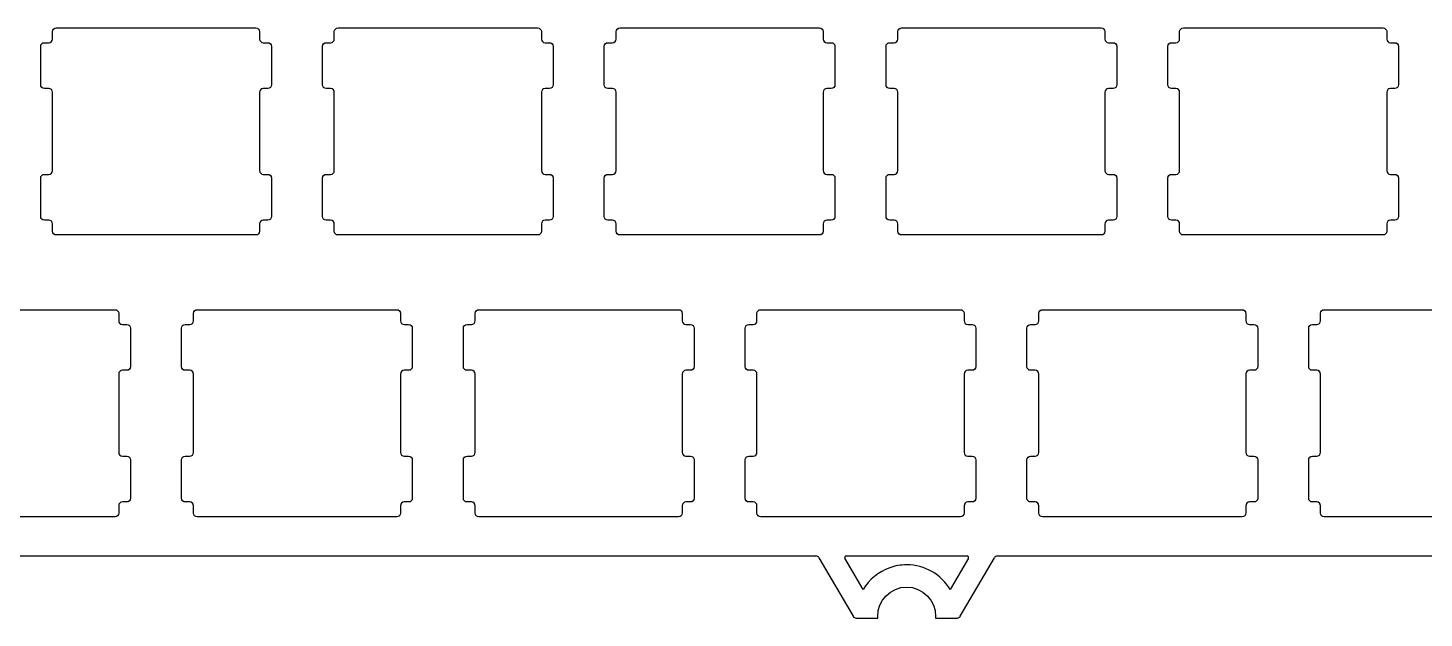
# Model space of a CAD drawing. Header units: millimetres. Extents: x -251 to 35, y -191 to -88.
# Drawn here: x -202 to -107.6, y -191.4 to -151.5 of the extents above; entities that cross this region are included whole.
import ezdxf

# ---------------------------------------------------------------- set-up
doc = ezdxf.new("R2010")
doc.units = ezdxf.units.MM
doc.layers.get('0').update_dxf_attribs({"linetype": 'CONTINUOUS'})

msp = doc.modelspace()

# ---------------------------------------------------------------- linework, layer by layer
for p, q in [((-200.374, -152.254), (-200.374, -151.755)), ((-200.124, -151.505), (-186.625, -151.505)), ((-186.375, -151.755), (-186.375, -152.254)), ((-181.324, -152.254), (-181.324, -151.755)), ((-181.074, -151.505), (-167.575, -151.505)), ((-167.325, -151.755), (-167.325, -152.254)), ((-162.274, -152.254), (-162.274, -151.755)), ((-162.024, -151.505), (-148.525, -151.505)), ((-148.275, -151.755), (-148.275, -152.254)), ((-143.224, -152.254), (-143.224, -151.755)), ((-142.974, -151.505), (-129.475, -151.505)), ((-129.225, -151.755), (-129.225, -152.254)), ((-124.174, -152.254), (-124.174, -151.755)), ((-123.924, -151.505), (-110.425, -151.505)), ((-110.175, -151.755), (-110.175, -152.254)), ((-201.175, -155.354), (-201.175, -152.754)), ((-200.925, -152.504), (-200.624, -152.504)), ((-186.125, -152.504), (-185.825, -152.504)), ((-185.575, -152.754), (-185.575, -155.354)), ((-182.125, -155.354), (-182.125, -152.754)), ((-181.875, -152.504), (-181.574, -152.504)), ((-167.075, -152.504), (-166.775, -152.504)), ((-166.525, -152.754), (-166.525, -155.354)), ((-163.075, -155.354), (-163.075, -152.754)), ((-162.825, -152.504), (-162.524, -152.504)), ((-148.025, -152.504), (-147.725, -152.504)), ((-147.475, -152.754), (-147.475, -155.354)), ((-144.025, -155.354), (-144.025, -152.754)), ((-143.775, -152.504), (-143.474, -152.504)), ((-128.975, -152.504), (-128.675, -152.504)), ((-128.425, -152.754), (-128.425, -155.354)), ((-124.975, -155.354), (-124.975, -152.754)), ((-124.725, -152.504), (-124.424, -152.504)), ((-109.925, -152.504), (-109.625, -152.504)), ((-109.375, -152.754), (-109.375, -155.354)), ((-200.624, -155.604), (-200.925, -155.604)), ((-185.825, -155.604), (-186.125, -155.604)), ((-181.574, -155.604), (-181.875, -155.604)), ((-166.775, -155.604), (-167.075, -155.604)), ((-162.524, -155.604), (-162.825, -155.604)), ((-147.725, -155.604), (-148.025, -155.604)), ((-143.474, -155.604), (-143.775, -155.604)), ((-128.675, -155.604), (-128.975, -155.604)), ((-124.424, -155.604), (-124.725, -155.604)), ((-109.625, -155.604), (-109.925, -155.604)), ((-200.374, -161.154), (-200.374, -155.854)), ((-186.375, -155.854), (-186.375, -161.154)), ((-181.324, -161.154), (-181.324, -155.854)), ((-167.325, -155.854), (-167.325, -161.154)), ((-162.274, -161.154), (-162.274, -155.854)), ((-148.275, -155.854), (-148.275, -161.154)), ((-143.224, -161.154), (-143.224, -155.854)), ((-129.225, -155.854), (-129.225, -161.154)), ((-124.174, -161.154), (-124.174, -155.854)), ((-110.175, -155.854), (-110.175, -161.154)), ((-201.175, -164.254), (-201.175, -161.654)), ((-200.925, -161.404), (-200.624, -161.404)), ((-186.125, -161.404), (-185.825, -161.404)), ((-185.575, -161.654), (-185.575, -164.254)), ((-182.125, -164.254), (-182.125, -161.654)), ((-181.875, -161.404), (-181.574, -161.404)), ((-167.075, -161.404), (-166.775, -161.404)), ((-166.525, -161.654), (-166.525, -164.254)), ((-163.075, -164.254), (-163.075, -161.654)), ((-162.825, -161.404), (-162.524, -161.404)), ((-148.025, -161.404), (-147.725, -161.404)), ((-147.475, -161.654), (-147.475, -164.254)), ((-144.025, -164.254), (-144.025, -161.654)), ((-143.775, -161.404), (-143.474, -161.404)), ((-128.975, -161.404), (-128.675, -161.404)), ((-128.425, -161.654), (-128.425, -164.254)), ((-124.975, -164.254), (-124.975, -161.654)), ((-124.725, -161.404), (-124.424, -161.404)), ((-109.925, -161.404), (-109.625, -161.404)), ((-109.375, -161.654), (-109.375, -164.254)), ((-200.624, -164.504), (-200.925, -164.504)), ((-200.374, -165.254), (-200.374, -164.754)), ((-186.375, -164.754), (-186.375, -165.254)), ((-185.825, -164.504), (-186.125, -164.504)), ((-181.574, -164.504), (-181.875, -164.504)), ((-181.324, -165.254), (-181.324, -164.754)), ((-167.325, -164.754), (-167.325, -165.254)), ((-166.775, -164.504), (-167.075, -164.504)), ((-162.524, -164.504), (-162.825, -164.504)), ((-162.274, -165.254), (-162.274, -164.754)), ((-148.275, -164.754), (-148.275, -165.254)), ((-147.725, -164.504), (-148.025, -164.504)), ((-143.474, -164.504), (-143.775, -164.504)), ((-143.224, -165.254), (-143.224, -164.754)), ((-129.225, -164.754), (-129.225, -165.254)), ((-128.675, -164.504), (-128.975, -164.504)), ((-124.424, -164.504), (-124.725, -164.504)), ((-124.174, -165.254), (-124.174, -164.754)), ((-110.175, -164.754), (-110.175, -165.254)), ((-109.625, -164.504), (-109.925, -164.504)), ((-186.625, -165.504), (-200.124, -165.504)), ((-167.575, -165.504), (-181.074, -165.504)), ((-148.525, -165.504), (-162.024, -165.504)), ((-129.475, -165.504), (-142.974, -165.504)), ((-110.425, -165.504), (-123.924, -165.504)), ((-209.649, -170.555), (-196.15, -170.555)), ((-195.9, -170.805), (-195.9, -171.304)), ((-190.849, -171.304), (-190.849, -170.805)), ((-190.599, -170.555), (-177.1, -170.555)), ((-176.85, -170.805), (-176.85, -171.304)), ((-171.799, -171.304), (-171.799, -170.805)), ((-171.549, -170.555), (-158.05, -170.555)), ((-157.8, -170.805), (-157.8, -171.304)), ((-152.749, -171.304), (-152.749, -170.805)), ((-152.499, -170.555), (-139, -170.555)), ((-138.75, -170.805), (-138.75, -171.304)), ((-133.699, -171.304), (-133.699, -170.805)), ((-133.449, -170.555), (-119.95, -170.555)), ((-119.7, -170.805), (-119.7, -171.304)), ((-114.649, -171.304), (-114.649, -170.805)), ((-114.399, -170.555), (-100.9, -170.555)), ((-195.65, -171.554), (-195.35, -171.554)), ((-191.4, -171.554), (-191.099, -171.554)), ((-176.6, -171.554), (-176.3, -171.554)), ((-172.35, -171.554), (-172.049, -171.554)), ((-157.55, -171.554), (-157.25, -171.554)), ((-153.3, -171.554), (-152.999, -171.554)), ((-138.5, -171.554), (-138.2, -171.554)), ((-134.25, -171.554), (-133.949, -171.554)), ((-119.45, -171.554), (-119.15, -171.554)), ((-115.2, -171.554), (-114.899, -171.554)), ((-195.1, -171.804), (-195.1, -174.404)), ((-191.65, -174.404), (-191.65, -171.804)), ((-176.05, -171.804), (-176.05, -174.404)), ((-172.6, -174.404), (-172.6, -171.804)), ((-157, -171.804), (-157, -174.404)), ((-153.55, -174.404), (-153.55, -171.804)), ((-137.95, -171.804), (-137.95, -174.404)), ((-134.5, -174.404), (-134.5, -171.804)), ((-118.9, -171.804), (-118.9, -174.404)), ((-115.45, -174.404), (-115.45, -171.804)), ((-195.9, -174.904), (-195.9, -180.204)), ((-195.35, -174.654), (-195.65, -174.654)), ((-191.099, -174.654), (-191.4, -174.654)), ((-190.849, -180.204), (-190.849, -174.904)), ((-176.85, -174.904), (-176.85, -180.204)), ((-176.3, -174.654), (-176.6, -174.654)), ((-172.049, -174.654), (-172.35, -174.654)), ((-171.799, -180.204), (-171.799, -174.904)), ((-157.8, -174.904), (-157.8, -180.204)), ((-157.25, -174.654), (-157.55, -174.654)), ((-152.999, -174.654), (-153.3, -174.654)), ((-152.749, -180.204), (-152.749, -174.904)), ((-138.75, -174.904), (-138.75, -180.204)), ((-138.2, -174.654), (-138.5, -174.654)), ((-133.949, -174.654), (-134.25, -174.654)), ((-133.699, -180.204), (-133.699, -174.904)), ((-119.7, -174.904), (-119.7, -180.204)), ((-119.15, -174.654), (-119.45, -174.654)), ((-114.899, -174.654), (-115.2, -174.654)), ((-114.649, -180.204), (-114.649, -174.904)), ((-195.65, -180.454), (-195.35, -180.454)), ((-195.1, -180.704), (-195.1, -183.304)), ((-191.65, -183.304), (-191.65, -180.704)), ((-191.4, -180.454), (-191.099, -180.454)), ((-176.6, -180.454), (-176.3, -180.454)), ((-176.05, -180.704), (-176.05, -183.304)), ((-172.6, -183.304), (-172.6, -180.704)), ((-172.35, -180.454), (-172.049, -180.454)), ((-157.55, -180.454), (-157.25, -180.454)), ((-157, -180.704), (-157, -183.304)), ((-153.55, -183.304), (-153.55, -180.704)), ((-153.3, -180.454), (-152.999, -180.454)), ((-138.5, -180.454), (-138.2, -180.454)), ((-137.95, -180.704), (-137.95, -183.304)), ((-134.5, -183.304), (-134.5, -180.704)), ((-134.25, -180.454), (-133.949, -180.454)), ((-119.45, -180.454), (-119.15, -180.454)), ((-118.9, -180.704), (-118.9, -183.304)), ((-115.45, -183.304), (-115.45, -180.704)), ((-115.2, -180.454), (-114.899, -180.454)), ((-195.9, -183.804), (-195.9, -184.304)), ((-195.35, -183.554), (-195.65, -183.554)), ((-191.099, -183.554), (-191.4, -183.554)), ((-190.849, -184.304), (-190.849, -183.804)), ((-176.85, -183.804), (-176.85, -184.304)), ((-176.3, -183.554), (-176.6, -183.554)), ((-172.049, -183.554), (-172.35, -183.554)), ((-171.799, -184.304), (-171.799, -183.804)), ((-157.8, -183.804), (-157.8, -184.304)), ((-157.25, -183.554), (-157.55, -183.554)), ((-152.999, -183.554), (-153.3, -183.554)), ((-152.749, -184.304), (-152.749, -183.804)), ((-138.75, -183.804), (-138.75, -184.304)), ((-138.2, -183.554), (-138.5, -183.554)), ((-133.949, -183.554), (-134.25, -183.554)), ((-133.699, -184.304), (-133.699, -183.804)), ((-119.7, -183.804), (-119.7, -184.304)), ((-119.15, -183.554), (-119.45, -183.554)), ((-114.899, -183.554), (-115.2, -183.554)), ((-114.649, -184.304), (-114.649, -183.804)), ((-196.15, -184.554), (-209.649, -184.554)), ((-177.1, -184.554), (-190.599, -184.554)), ((-158.05, -184.554), (-171.549, -184.554)), ((-139, -184.554), (-152.499, -184.554)), ((-119.95, -184.554), (-133.449, -184.554)), ((-100.9, -184.554), (-114.399, -184.554)), ((-224.999, -187.204), (-148.773, -187.204)), ((-148.557, -187.328), (-146.253, -191.28)), ((-145.574, -189.466), (-146.805, -187.354)), ((-146.719, -187.204), (-138.54, -187.204)), ((-138.453, -187.354), (-139.685, -189.466)), ((-139.006, -191.28), (-136.702, -187.328)), ((-136.486, -187.204), (-78.809, -187.204)), ((-146.037, -191.404), (-144.584, -191.404)), ((-140.675, -191.404), (-139.222, -191.404))]:
    msp.add_line(p, q)
for centre, radius, start, end in [((-148.773, -187.454), 0.25, 30.24912, 89.99817), ((-146.719, -187.304), 0.1, 90, 210.2458), ((-138.54, -187.304), 0.1, -30.24603, 90), ((-136.486, -187.454), 0.25, 90.00183, 149.75088), ((-146.037, -191.154), 0.25, 210.24912, 269.99817), ((-139.222, -191.154), 0.25, 270.00183, 329.75088)]:
    msp.add_arc(centre, radius, start, end)
for points in [[(-200.374, -151.755), (-200.374, -151.617), (-200.262, -151.505), (-200.124, -151.505)], [(-186.625, -151.505), (-186.487, -151.505), (-186.375, -151.617), (-186.375, -151.755)], [(-181.324, -151.755), (-181.324, -151.617), (-181.212, -151.505), (-181.074, -151.505)], [(-167.575, -151.505), (-167.437, -151.505), (-167.325, -151.617), (-167.325, -151.755)], [(-162.274, -151.755), (-162.274, -151.617), (-162.162, -151.505), (-162.024, -151.505)], [(-148.525, -151.505), (-148.387, -151.505), (-148.275, -151.617), (-148.275, -151.755)], [(-143.224, -151.755), (-143.224, -151.617), (-143.112, -151.505), (-142.974, -151.505)], [(-129.475, -151.505), (-129.337, -151.505), (-129.225, -151.617), (-129.225, -151.755)], [(-124.174, -151.755), (-124.174, -151.617), (-124.062, -151.505), (-123.924, -151.505)], [(-110.425, -151.505), (-110.287, -151.505), (-110.175, -151.617), (-110.175, -151.755)], [(-201.175, -152.754), (-201.175, -152.616), (-201.063, -152.504), (-200.925, -152.504)], [(-200.624, -152.504), (-200.486, -152.504), (-200.374, -152.392), (-200.374, -152.254)], [(-186.375, -152.254), (-186.375, -152.392), (-186.263, -152.504), (-186.125, -152.504)], [(-185.825, -152.504), (-185.687, -152.504), (-185.575, -152.616), (-185.575, -152.754)], [(-182.125, -152.754), (-182.125, -152.616), (-182.013, -152.504), (-181.875, -152.504)], [(-181.574, -152.504), (-181.436, -152.504), (-181.324, -152.392), (-181.324, -152.254)], [(-167.325, -152.254), (-167.325, -152.392), (-167.213, -152.504), (-167.075, -152.504)], [(-166.775, -152.504), (-166.637, -152.504), (-166.525, -152.616), (-166.525, -152.754)], [(-163.075, -152.754), (-163.075, -152.616), (-162.963, -152.504), (-162.825, -152.504)], [(-162.524, -152.504), (-162.386, -152.504), (-162.274, -152.392), (-162.274, -152.254)], [(-148.275, -152.254), (-148.275, -152.392), (-148.163, -152.504), (-148.025, -152.504)], [(-147.725, -152.504), (-147.587, -152.504), (-147.475, -152.616), (-147.475, -152.754)], [(-144.025, -152.754), (-144.025, -152.616), (-143.913, -152.504), (-143.775, -152.504)], [(-143.474, -152.504), (-143.336, -152.504), (-143.224, -152.392), (-143.224, -152.254)], [(-129.225, -152.254), (-129.225, -152.392), (-129.113, -152.504), (-128.975, -152.504)], [(-128.675, -152.504), (-128.537, -152.504), (-128.425, -152.616), (-128.425, -152.754)], [(-124.975, -152.754), (-124.975, -152.616), (-124.863, -152.504), (-124.725, -152.504)], [(-124.424, -152.504), (-124.286, -152.504), (-124.174, -152.392), (-124.174, -152.254)], [(-110.175, -152.254), (-110.175, -152.392), (-110.063, -152.504), (-109.925, -152.504)], [(-109.625, -152.504), (-109.487, -152.504), (-109.375, -152.616), (-109.375, -152.754)], [(-200.925, -155.604), (-201.063, -155.604), (-201.175, -155.493), (-201.175, -155.354)], [(-200.374, -155.854), (-200.374, -155.716), (-200.486, -155.604), (-200.624, -155.604)], [(-186.125, -155.604), (-186.263, -155.604), (-186.375, -155.716), (-186.375, -155.854)], [(-185.575, -155.354), (-185.575, -155.493), (-185.687, -155.604), (-185.825, -155.604)], [(-181.875, -155.604), (-182.013, -155.604), (-182.125, -155.493), (-182.125, -155.354)], [(-181.324, -155.854), (-181.324, -155.716), (-181.436, -155.604), (-181.574, -155.604)], [(-167.075, -155.604), (-167.213, -155.604), (-167.325, -155.716), (-167.325, -155.854)], [(-166.525, -155.354), (-166.525, -155.493), (-166.637, -155.604), (-166.775, -155.604)], [(-162.825, -155.604), (-162.963, -155.604), (-163.075, -155.493), (-163.075, -155.354)], [(-162.274, -155.854), (-162.274, -155.716), (-162.386, -155.604), (-162.524, -155.604)], [(-148.025, -155.604), (-148.163, -155.604), (-148.275, -155.716), (-148.275, -155.854)], [(-147.475, -155.354), (-147.475, -155.493), (-147.587, -155.604), (-147.725, -155.604)], [(-143.775, -155.604), (-143.913, -155.604), (-144.025, -155.493), (-144.025, -155.354)], [(-143.224, -155.854), (-143.224, -155.716), (-143.336, -155.604), (-143.474, -155.604)], [(-128.975, -155.604), (-129.113, -155.604), (-129.225, -155.716), (-129.225, -155.854)], [(-128.425, -155.354), (-128.425, -155.493), (-128.537, -155.604), (-128.675, -155.604)], [(-124.725, -155.604), (-124.863, -155.604), (-124.975, -155.493), (-124.975, -155.354)], [(-124.174, -155.854), (-124.174, -155.716), (-124.286, -155.604), (-124.424, -155.604)], [(-109.925, -155.604), (-110.063, -155.604), (-110.175, -155.716), (-110.175, -155.854)], [(-109.375, -155.354), (-109.375, -155.493), (-109.487, -155.604), (-109.625, -155.604)], [(-200.624, -161.404), (-200.486, -161.404), (-200.374, -161.293), (-200.374, -161.154)], [(-186.375, -161.154), (-186.375, -161.293), (-186.263, -161.404), (-186.125, -161.404)], [(-181.574, -161.404), (-181.436, -161.404), (-181.324, -161.293), (-181.324, -161.154)], [(-167.325, -161.154), (-167.325, -161.293), (-167.213, -161.404), (-167.075, -161.404)], [(-162.524, -161.404), (-162.386, -161.404), (-162.274, -161.293), (-162.274, -161.154)], [(-148.275, -161.154), (-148.275, -161.293), (-148.163, -161.404), (-148.025, -161.404)], [(-143.474, -161.404), (-143.336, -161.404), (-143.224, -161.293), (-143.224, -161.154)], [(-129.225, -161.154), (-129.225, -161.293), (-129.113, -161.404), (-128.975, -161.404)], [(-124.424, -161.404), (-124.286, -161.404), (-124.174, -161.293), (-124.174, -161.154)], [(-110.175, -161.154), (-110.175, -161.293), (-110.063, -161.404), (-109.925, -161.404)], [(-201.175, -161.654), (-201.175, -161.516), (-201.063, -161.404), (-200.925, -161.404)], [(-185.825, -161.404), (-185.687, -161.404), (-185.575, -161.516), (-185.575, -161.654)], [(-182.125, -161.654), (-182.125, -161.516), (-182.013, -161.404), (-181.875, -161.404)], [(-166.775, -161.404), (-166.637, -161.404), (-166.525, -161.516), (-166.525, -161.654)], [(-163.075, -161.654), (-163.075, -161.516), (-162.963, -161.404), (-162.825, -161.404)], [(-147.725, -161.404), (-147.587, -161.404), (-147.475, -161.516), (-147.475, -161.654)], [(-144.025, -161.654), (-144.025, -161.516), (-143.913, -161.404), (-143.775, -161.404)], [(-128.675, -161.404), (-128.537, -161.404), (-128.425, -161.516), (-128.425, -161.654)], [(-124.975, -161.654), (-124.975, -161.516), (-124.863, -161.404), (-124.725, -161.404)], [(-109.625, -161.404), (-109.487, -161.404), (-109.375, -161.516), (-109.375, -161.654)], [(-200.925, -164.504), (-201.063, -164.504), (-201.175, -164.392), (-201.175, -164.254)], [(-200.374, -164.754), (-200.374, -164.616), (-200.486, -164.504), (-200.624, -164.504)], [(-186.125, -164.504), (-186.263, -164.504), (-186.375, -164.616), (-186.375, -164.754)], [(-185.575, -164.254), (-185.575, -164.392), (-185.687, -164.504), (-185.825, -164.504)], [(-181.875, -164.504), (-182.013, -164.504), (-182.125, -164.392), (-182.125, -164.254)], [(-181.324, -164.754), (-181.324, -164.616), (-181.436, -164.504), (-181.574, -164.504)], [(-167.075, -164.504), (-167.213, -164.504), (-167.325, -164.616), (-167.325, -164.754)], [(-166.525, -164.254), (-166.525, -164.392), (-166.637, -164.504), (-166.775, -164.504)], [(-162.825, -164.504), (-162.963, -164.504), (-163.075, -164.392), (-163.075, -164.254)], [(-162.274, -164.754), (-162.274, -164.616), (-162.386, -164.504), (-162.524, -164.504)], [(-148.025, -164.504), (-148.163, -164.504), (-148.275, -164.616), (-148.275, -164.754)], [(-147.475, -164.254), (-147.475, -164.392), (-147.587, -164.504), (-147.725, -164.504)], [(-143.775, -164.504), (-143.913, -164.504), (-144.025, -164.392), (-144.025, -164.254)], [(-143.224, -164.754), (-143.224, -164.616), (-143.336, -164.504), (-143.474, -164.504)], [(-128.975, -164.504), (-129.113, -164.504), (-129.225, -164.616), (-129.225, -164.754)], [(-128.425, -164.254), (-128.425, -164.392), (-128.537, -164.504), (-128.675, -164.504)], [(-124.725, -164.504), (-124.863, -164.504), (-124.975, -164.392), (-124.975, -164.254)], [(-124.174, -164.754), (-124.174, -164.616), (-124.286, -164.504), (-124.424, -164.504)], [(-109.925, -164.504), (-110.063, -164.504), (-110.175, -164.616), (-110.175, -164.754)], [(-109.375, -164.254), (-109.375, -164.392), (-109.487, -164.504), (-109.625, -164.504)], [(-200.124, -165.504), (-200.262, -165.504), (-200.374, -165.392), (-200.374, -165.254)], [(-186.375, -165.254), (-186.375, -165.392), (-186.487, -165.504), (-186.625, -165.504)], [(-181.074, -165.504), (-181.212, -165.504), (-181.324, -165.392), (-181.324, -165.254)], [(-167.325, -165.254), (-167.325, -165.392), (-167.437, -165.504), (-167.575, -165.504)], [(-162.024, -165.504), (-162.162, -165.504), (-162.274, -165.392), (-162.274, -165.254)], [(-148.275, -165.254), (-148.275, -165.392), (-148.387, -165.504), (-148.525, -165.504)], [(-142.974, -165.504), (-143.112, -165.504), (-143.224, -165.392), (-143.224, -165.254)], [(-129.225, -165.254), (-129.225, -165.392), (-129.337, -165.504), (-129.475, -165.504)], [(-123.924, -165.504), (-124.062, -165.504), (-124.174, -165.392), (-124.174, -165.254)], [(-110.175, -165.254), (-110.175, -165.392), (-110.287, -165.504), (-110.425, -165.504)], [(-196.15, -170.555), (-196.012, -170.555), (-195.9, -170.667), (-195.9, -170.805)], [(-190.849, -170.805), (-190.849, -170.667), (-190.737, -170.555), (-190.599, -170.555)], [(-177.1, -170.555), (-176.962, -170.555), (-176.85, -170.667), (-176.85, -170.805)], [(-171.799, -170.805), (-171.799, -170.667), (-171.687, -170.555), (-171.549, -170.555)], [(-158.05, -170.555), (-157.912, -170.555), (-157.8, -170.667), (-157.8, -170.805)], [(-152.749, -170.805), (-152.749, -170.667), (-152.637, -170.555), (-152.499, -170.555)], [(-139, -170.555), (-138.862, -170.555), (-138.75, -170.667), (-138.75, -170.805)], [(-133.699, -170.805), (-133.699, -170.667), (-133.587, -170.555), (-133.449, -170.555)], [(-119.95, -170.555), (-119.812, -170.555), (-119.7, -170.667), (-119.7, -170.805)], [(-114.649, -170.805), (-114.649, -170.667), (-114.537, -170.555), (-114.399, -170.555)], [(-195.9, -171.304), (-195.9, -171.442), (-195.788, -171.554), (-195.65, -171.554)], [(-195.35, -171.554), (-195.212, -171.554), (-195.1, -171.666), (-195.1, -171.804)], [(-191.65, -171.804), (-191.65, -171.666), (-191.538, -171.554), (-191.4, -171.554)], [(-191.099, -171.554), (-190.961, -171.554), (-190.849, -171.442), (-190.849, -171.304)], [(-176.85, -171.304), (-176.85, -171.442), (-176.738, -171.554), (-176.6, -171.554)], [(-176.3, -171.554), (-176.162, -171.554), (-176.05, -171.666), (-176.05, -171.804)], [(-172.6, -171.804), (-172.6, -171.666), (-172.488, -171.554), (-172.35, -171.554)], [(-172.049, -171.554), (-171.911, -171.554), (-171.799, -171.442), (-171.799, -171.304)], [(-157.8, -171.304), (-157.8, -171.442), (-157.688, -171.554), (-157.55, -171.554)], [(-157.25, -171.554), (-157.112, -171.554), (-157, -171.666), (-157, -171.804)], [(-153.55, -171.804), (-153.55, -171.666), (-153.438, -171.554), (-153.3, -171.554)], [(-152.999, -171.554), (-152.861, -171.554), (-152.749, -171.442), (-152.749, -171.304)], [(-138.75, -171.304), (-138.75, -171.442), (-138.638, -171.554), (-138.5, -171.554)], [(-138.2, -171.554), (-138.062, -171.554), (-137.95, -171.666), (-137.95, -171.804)], [(-134.5, -171.804), (-134.5, -171.666), (-134.388, -171.554), (-134.25, -171.554)], [(-133.949, -171.554), (-133.811, -171.554), (-133.699, -171.442), (-133.699, -171.304)], [(-119.7, -171.304), (-119.7, -171.442), (-119.588, -171.554), (-119.45, -171.554)], [(-119.15, -171.554), (-119.012, -171.554), (-118.9, -171.666), (-118.9, -171.804)], [(-115.45, -171.804), (-115.45, -171.666), (-115.338, -171.554), (-115.2, -171.554)], [(-114.899, -171.554), (-114.761, -171.554), (-114.649, -171.442), (-114.649, -171.304)], [(-195.1, -174.404), (-195.1, -174.543), (-195.212, -174.654), (-195.35, -174.654)], [(-191.4, -174.654), (-191.538, -174.654), (-191.65, -174.543), (-191.65, -174.404)], [(-176.05, -174.404), (-176.05, -174.543), (-176.162, -174.654), (-176.3, -174.654)], [(-172.35, -174.654), (-172.488, -174.654), (-172.6, -174.543), (-172.6, -174.404)], [(-157, -174.404), (-157, -174.543), (-157.112, -174.654), (-157.25, -174.654)], [(-153.3, -174.654), (-153.438, -174.654), (-153.55, -174.543), (-153.55, -174.404)], [(-137.95, -174.404), (-137.95, -174.543), (-138.062, -174.654), (-138.2, -174.654)], [(-134.25, -174.654), (-134.388, -174.654), (-134.5, -174.543), (-134.5, -174.404)], [(-118.9, -174.404), (-118.9, -174.543), (-119.012, -174.654), (-119.15, -174.654)], [(-115.2, -174.654), (-115.338, -174.654), (-115.45, -174.543), (-115.45, -174.404)], [(-195.65, -174.654), (-195.788, -174.654), (-195.9, -174.766), (-195.9, -174.904)], [(-190.849, -174.904), (-190.849, -174.766), (-190.961, -174.654), (-191.099, -174.654)], [(-176.6, -174.654), (-176.738, -174.654), (-176.85, -174.766), (-176.85, -174.904)], [(-171.799, -174.904), (-171.799, -174.766), (-171.911, -174.654), (-172.049, -174.654)], [(-157.55, -174.654), (-157.688, -174.654), (-157.8, -174.766), (-157.8, -174.904)], [(-152.749, -174.904), (-152.749, -174.766), (-152.861, -174.654), (-152.999, -174.654)], [(-138.5, -174.654), (-138.638, -174.654), (-138.75, -174.766), (-138.75, -174.904)], [(-133.699, -174.904), (-133.699, -174.766), (-133.811, -174.654), (-133.949, -174.654)], [(-119.45, -174.654), (-119.588, -174.654), (-119.7, -174.766), (-119.7, -174.904)], [(-114.649, -174.904), (-114.649, -174.766), (-114.761, -174.654), (-114.899, -174.654)], [(-195.9, -180.204), (-195.9, -180.343), (-195.788, -180.454), (-195.65, -180.454)], [(-191.099, -180.454), (-190.961, -180.454), (-190.849, -180.343), (-190.849, -180.204)], [(-176.85, -180.204), (-176.85, -180.343), (-176.738, -180.454), (-176.6, -180.454)], [(-172.049, -180.454), (-171.911, -180.454), (-171.799, -180.343), (-171.799, -180.204)], [(-157.8, -180.204), (-157.8, -180.343), (-157.688, -180.454), (-157.55, -180.454)], [(-152.999, -180.454), (-152.861, -180.454), (-152.749, -180.343), (-152.749, -180.204)], [(-138.75, -180.204), (-138.75, -180.343), (-138.638, -180.454), (-138.5, -180.454)], [(-133.949, -180.454), (-133.811, -180.454), (-133.699, -180.343), (-133.699, -180.204)], [(-119.7, -180.204), (-119.7, -180.343), (-119.588, -180.454), (-119.45, -180.454)], [(-114.899, -180.454), (-114.761, -180.454), (-114.649, -180.343), (-114.649, -180.204)], [(-195.35, -180.454), (-195.212, -180.454), (-195.1, -180.566), (-195.1, -180.704)], [(-191.65, -180.704), (-191.65, -180.566), (-191.538, -180.454), (-191.4, -180.454)], [(-176.3, -180.454), (-176.162, -180.454), (-176.05, -180.566), (-176.05, -180.704)], [(-172.6, -180.704), (-172.6, -180.566), (-172.488, -180.454), (-172.35, -180.454)], [(-157.25, -180.454), (-157.112, -180.454), (-157, -180.566), (-157, -180.704)], [(-153.55, -180.704), (-153.55, -180.566), (-153.438, -180.454), (-153.3, -180.454)], [(-138.2, -180.454), (-138.062, -180.454), (-137.95, -180.566), (-137.95, -180.704)], [(-134.5, -180.704), (-134.5, -180.566), (-134.388, -180.454), (-134.25, -180.454)], [(-119.15, -180.454), (-119.012, -180.454), (-118.9, -180.566), (-118.9, -180.704)], [(-115.45, -180.704), (-115.45, -180.566), (-115.338, -180.454), (-115.2, -180.454)], [(-195.65, -183.554), (-195.788, -183.554), (-195.9, -183.666), (-195.9, -183.804)], [(-195.1, -183.304), (-195.1, -183.442), (-195.212, -183.554), (-195.35, -183.554)], [(-191.4, -183.554), (-191.538, -183.554), (-191.65, -183.442), (-191.65, -183.304)], [(-190.849, -183.804), (-190.849, -183.666), (-190.961, -183.554), (-191.099, -183.554)], [(-176.6, -183.554), (-176.738, -183.554), (-176.85, -183.666), (-176.85, -183.804)], [(-176.05, -183.304), (-176.05, -183.442), (-176.162, -183.554), (-176.3, -183.554)], [(-172.35, -183.554), (-172.488, -183.554), (-172.6, -183.442), (-172.6, -183.304)], [(-171.799, -183.804), (-171.799, -183.666), (-171.911, -183.554), (-172.049, -183.554)], [(-157.55, -183.554), (-157.688, -183.554), (-157.8, -183.666), (-157.8, -183.804)], [(-157, -183.304), (-157, -183.442), (-157.112, -183.554), (-157.25, -183.554)], [(-153.3, -183.554), (-153.438, -183.554), (-153.55, -183.442), (-153.55, -183.304)], [(-152.749, -183.804), (-152.749, -183.666), (-152.861, -183.554), (-152.999, -183.554)], [(-138.5, -183.554), (-138.638, -183.554), (-138.75, -183.666), (-138.75, -183.804)], [(-137.95, -183.304), (-137.95, -183.442), (-138.062, -183.554), (-138.2, -183.554)], [(-134.25, -183.554), (-134.388, -183.554), (-134.5, -183.442), (-134.5, -183.304)], [(-133.699, -183.804), (-133.699, -183.666), (-133.811, -183.554), (-133.949, -183.554)], [(-119.45, -183.554), (-119.588, -183.554), (-119.7, -183.666), (-119.7, -183.804)], [(-118.9, -183.304), (-118.9, -183.442), (-119.012, -183.554), (-119.15, -183.554)], [(-115.2, -183.554), (-115.338, -183.554), (-115.45, -183.442), (-115.45, -183.304)], [(-114.649, -183.804), (-114.649, -183.666), (-114.761, -183.554), (-114.899, -183.554)], [(-195.9, -184.304), (-195.9, -184.442), (-196.012, -184.554), (-196.15, -184.554)], [(-190.599, -184.554), (-190.737, -184.554), (-190.849, -184.442), (-190.849, -184.304)], [(-176.85, -184.304), (-176.85, -184.442), (-176.962, -184.554), (-177.1, -184.554)], [(-171.549, -184.554), (-171.687, -184.554), (-171.799, -184.442), (-171.799, -184.304)], [(-157.8, -184.304), (-157.8, -184.442), (-157.912, -184.554), (-158.05, -184.554)], [(-152.499, -184.554), (-152.637, -184.554), (-152.749, -184.442), (-152.749, -184.304)], [(-138.75, -184.304), (-138.75, -184.442), (-138.862, -184.554), (-139, -184.554)], [(-133.449, -184.554), (-133.587, -184.554), (-133.699, -184.442), (-133.699, -184.304)], [(-119.7, -184.304), (-119.7, -184.442), (-119.812, -184.554), (-119.95, -184.554)], [(-114.399, -184.554), (-114.537, -184.554), (-114.649, -184.442), (-114.649, -184.304)]]:
    msp.add_open_spline(points, degree=3)
for points, knots in [([(-139.685, -189.466), (-140.29, -188.475), (-141.39, -187.804), (-142.629, -187.804), (-143.027, -187.804), (-143.416, -187.873), (-143.775, -188.001), (-144.535, -188.27), (-145.163, -188.793), (-145.574, -189.466)], [-22.649001, -22.649001, -22.649001, -22.649001, -22, -22, -22, -21.791574, -21.791574, -21.791574, -21.351001, -21.351001, -21.351001, -21.351001]), ([(-144.584, -191.404), (-144.585, -191.37), (-144.589, -191.337), (-144.589, -191.304), (-144.589, -190.199), (-143.711, -189.304), (-142.629, -189.304), (-141.547, -189.304), (-140.67, -190.199), (-140.67, -191.304), (-140.67, -191.337), (-140.673, -191.37), (-140.675, -191.404)], [20, 20, 20, 20, 21, 21, 21, 22, 22, 22, 23, 23, 23, 24, 24, 24, 24])]:
    msp.add_open_spline(points, degree=3, knots=knots)

doc.saveas('drawing.dxf')
